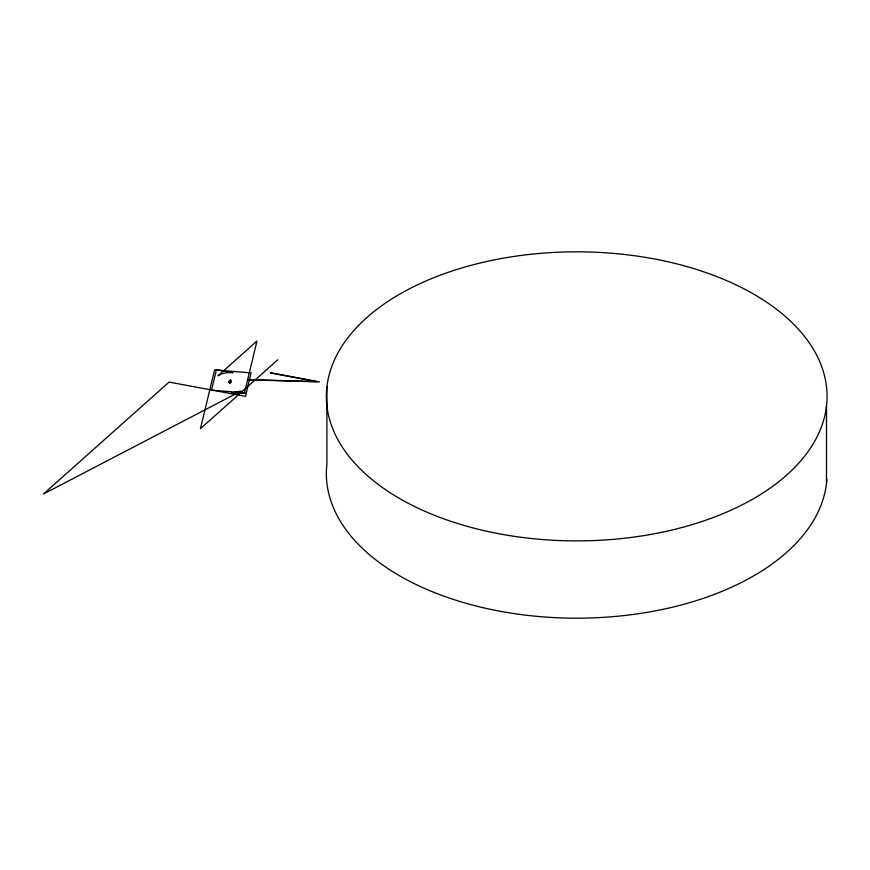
<?xml version="1.0" encoding="UTF-8"?>
<svg xmlns="http://www.w3.org/2000/svg" width="870" height="870" viewBox="0 0 870 870"><rect width="100%" height="100%" fill="white"/><g stroke="black" fill="none" stroke-linecap="round" stroke-linejoin="round"><path stroke-width="1.3" d="M229.821 381.908L230.67 381.756L229.724 381.441M229.18 381.234L230.724 381.364L230.539 382.137L228.995 382.017L228.962 381.277L228.984 382.017A1.196 0.696 0 0 0 229.593 382.408L229.593 382.289M229.952 382.332L230.452 381.462L229.104 381.963M277.769 359.767L200.437 428.682L214.575 369.946L251.115 372.882L245.47 396.339L169.084 382.071L43.5 493.986L241.142 391.021L231.659 392.968L246.177 393.392M229.06 381.321L230.332 381.103A1.196 0.696 0 0 1 231.246 381.549L230.506 379.559L229.549 383.55L231.028 382.234A1.196 0.696 0 0 1 230.213 382.474L229.549 382.463M247.406 379.559L316.702 381.615L270.374 372.958M247.395 379.777L319.497 381.908L270.494 372.751M826.5 406.072A250.353 144.54 0 0 1 437.262 516.399A250.353 144.54 0 0 1 466.374 266.622A250.353 144.54 0 0 1 826.5 406.072L826.5 483.339M326.924 386.661L326.924 463.928A250.353 144.54 0 0 0 563.379 617.972A250.353 144.54 0 0 0 826.87 479.326M216.456 369.619L211.519 390.162L244.513 392.816L256.976 341.018L217.957 375.796A15.975 9.222 0 0 1 233.008 372.708L216.456 369.619"/></g></svg>
